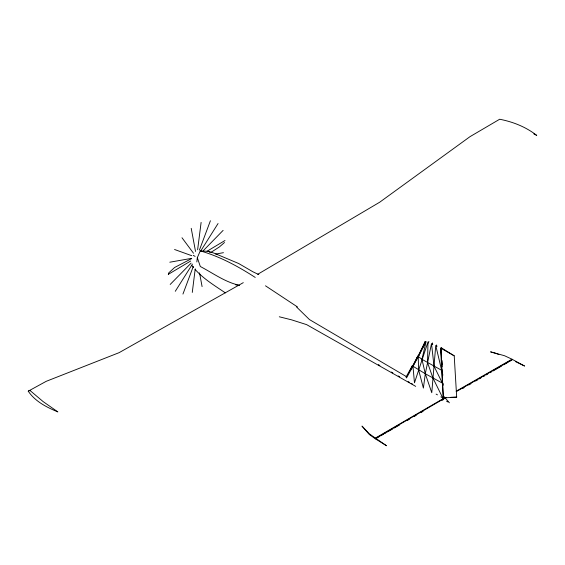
<?xml version="1.0" encoding="UTF-8"?>
<svg xmlns="http://www.w3.org/2000/svg" width="565" height="565" viewBox="0 0 565 565"><rect width="100%" height="100%" fill="white"/><g stroke="black" fill="none" stroke-linecap="round" stroke-linejoin="round"><path stroke-width="0.85" d="M436.455 346.67L436.554 344.961L436.943 346.62M196.832 261.934L197.326 257.668L200.264 250.888L208.612 251.354L214.213 253.219L238.677 263.516L252.852 271.758L258.805 274.597M192.277 292.423L195.229 268.827M197.63 249.772L201.112 222.405M168.547 274.145L168.709 272.923L174.642 267.471L191.712 258.565M432.176 344.622L432.493 342.92L432.712 344.657M428.362 343.047L428.899 341.422M182.947 294.068L193.301 266.412M199.403 250.118L210.413 220.746M416.469 359.319L425.318 341.444L422.705 347.729M410.79 369.454L417.775 356.105L421.949 359.305L441.639 370.308L443.32 399.052L432.91 377.971L427.557 362.631L427.973 341.966L414.47 382.837L412.966 366.247L412.478 365.456L405.967 377.123M425.318 341.444L418.234 356.875L406.51 377.957L412.478 365.456M417.775 356.105L412.966 366.247L425.297 373.74L442.388 383.127L434.019 366.198L431.505 343.548L425.297 373.74L423.39 388.077L418.587 369.785L418.234 356.875L426.116 341.578L421.949 359.305L425.297 373.74L431.773 392.746L435.749 345.455L441.639 370.308L442.353 369.891M201.302 250.083L218.062 223.514M175.277 291.3L192.467 264.088M203.421 250.535L223.126 230.372M170.185 284.449L191.111 263.113M224.517 242.491L219.397 246.933L210.964 252.393M207.094 251.213L224.997 240.506M168.278 274.35L190.68 261.023M257.753 274.272L379.729 202.192L470.024 136.645L499.665 119.243C513.084 121.849 525.937 126.948 536.75 135.409L533.826 133.898M379.122 436.703L375.372 438.828L375.372 438.101L443.582 398.431L440.87 396.842M375.767 438.327L386.545 445.757L375.767 439.061L375.767 438.327L443.977 398.664M503.747 364.799L508.253 362.151M509.757 361.268L512.01 359.947L512.01 359.213L504.559 355.745L490.568 351.854L495.717 353.337M443.391 397.88L456.682 397.16L454.218 355.83L441.54 347.927L440.947 348.273L443.391 397.88L444.125 397.456M462.622 388.515L464.148 387.632M468.717 384.998L470.998 383.684M475.568 381.05L477.856 379.729M479.374 378.854L480.9 377.978M483.181 376.657L484.706 375.782M486.232 374.899L487.75 374.023M490.039 372.709L491.564 371.827M493.083 370.951L501.466 366.12M384.391 433.715L385.909 432.832M387.421 431.957L392.739 428.884M394.257 428.009L399.568 424.936M407.153 420.551L409.434 419.237M413.983 416.603L416.264 415.289M420.812 412.655L423.093 411.334M442.063 400.366L443.582 399.49M456.527 391.001L512.01 359.213M444.74 398.226L446.265 397.35M456.167 391.665L512.406 359.446L524.602 366.049L515.577 361.642M380.626 435.855L383.628 434.153M243.289 282.655L119.102 352.666L46.252 381.304L28.25 391.164C35.044 401.411 46.726 407.33 57.856 411.899L43.173 401.63L29.945 390.436L28.25 391.164M215.668 254.066L223.45 252.682M169.804 262.209L191.457 258.382M450.821 397.301L456.682 397.16M197.326 257.668L200.314 266.503C213.012 273.156 225.138 282.168 239.242 285.269M235.81 284.88L239.094 285.431M279.294 316.781L291.568 319.839L306.633 324.635L415.706 386.368M200.264 250.888C219.976 256.496 238.112 266.369 255.239 277.436M174.557 249.497L191.74 255.691M496.501 353.626L498.867 354.502M436.109 394.095L437.472 394.864M454.218 355.83L440.947 348.273L441.569 357.935M378.331 364.637L379.864 365.506M391.326 372.031L392.852 372.907M398.205 375.951L399.73 376.82M408.135 381.608L409.66 382.477M411.193 383.345L412.718 384.214M193.272 255.345L195.102 256.397M446.541 401.164L447.974 401.99M406.736 376.813L309.436 319.557L296.364 306.781M225.35 292.882C214.827 285.699 203.626 279.011 195.087 269.413M375.372 438.828L369.284 434.471L361.981 426.095L369.341 433.814L375.372 438.101M265.479 285.805L297.43 306.915M208.612 251.354L209.954 252.463M449.408 402.817L443.666 396.185L443.666 399.504M181.987 237.745L193.505 253.24M191.98 265.543L193.527 267.64M191.224 228.338L195.532 251.467M199.53 272.888L202.086 286.596M441.738 360.569L442.141 366.713M442.423 371.106L442.706 375.499M442.459 371.601L442.656 375.019M442.43 371.417L442.663 375.457M443.158 383.55L443.257 385.224M441.293 347.637L441.533 352.772M441.908 360.477L442.113 364.757M440.7 347.976L441.639 370.308"/></g></svg>
